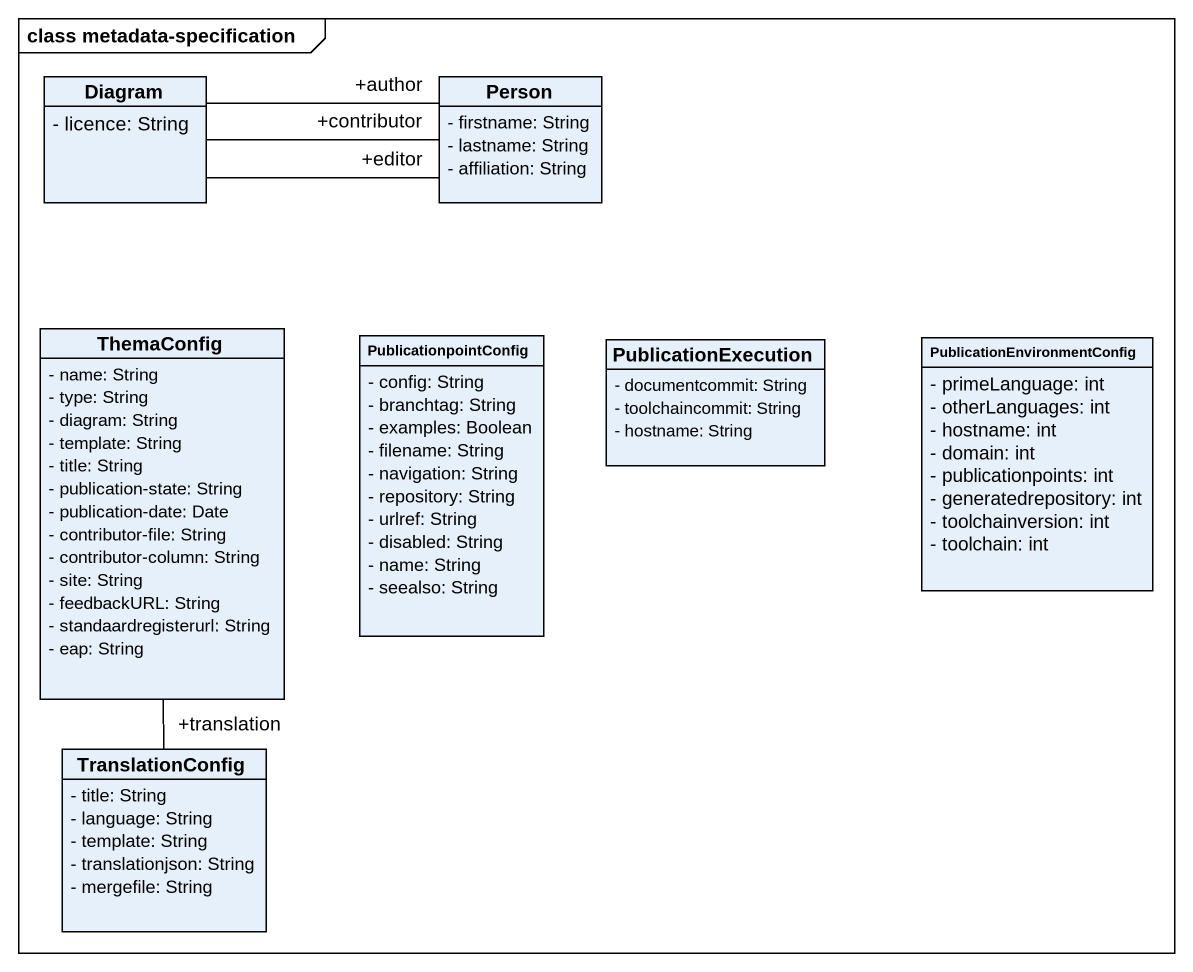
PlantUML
@startuml
mainframe class metadata-specification
hide circle
hide empty members
skinparam classAttributeIconSize 0
class Diagram {
  - licence: String
}
class "Person" as Person_ {
  - firstname: String
  - lastname: String
  - affiliation: String
}
class ThemaConfig {
  - name: String
  - type: String
  - diagram: String
  - template: String
  - title: String
  - publication-state: String
  - publication-date: Date
  - contributor-file: String
  - contributor-column: String
  - site: String
  - feedbackURL: String
  - standaardregisterurl: String
  - eap: String
}
class PublicationpointConfig {
  - config: String
  - branchtag: String
  - examples: Boolean
  - filename: String
  - navigation: String
  - repository: String
  - urlref: String
  - disabled: String
  - name: String
  - seealso: String
}
class PublicationExecution {
  - documentcommit: String
  - toolchaincommit: String
  - hostname: String
}
class PublicationEnvironmentConfig {
  - primeLanguage: int
  - otherLanguages: int
  - hostname: int
  - domain: int
  - publicationpoints: int
  - generatedrepository: int
  - toolchainversion: int
  - toolchain: int
}
class TranslationConfig {
  - title: String
  - language: String
  - template: String
  - translationjson: String
  - mergefile: String
}
Diagram -right- "+author" Person_
Diagram -right- "+editor" Person_
Diagram -right- "+contributor" Person_
ThemaConfig -- "+translation" TranslationConfig
@enduml
